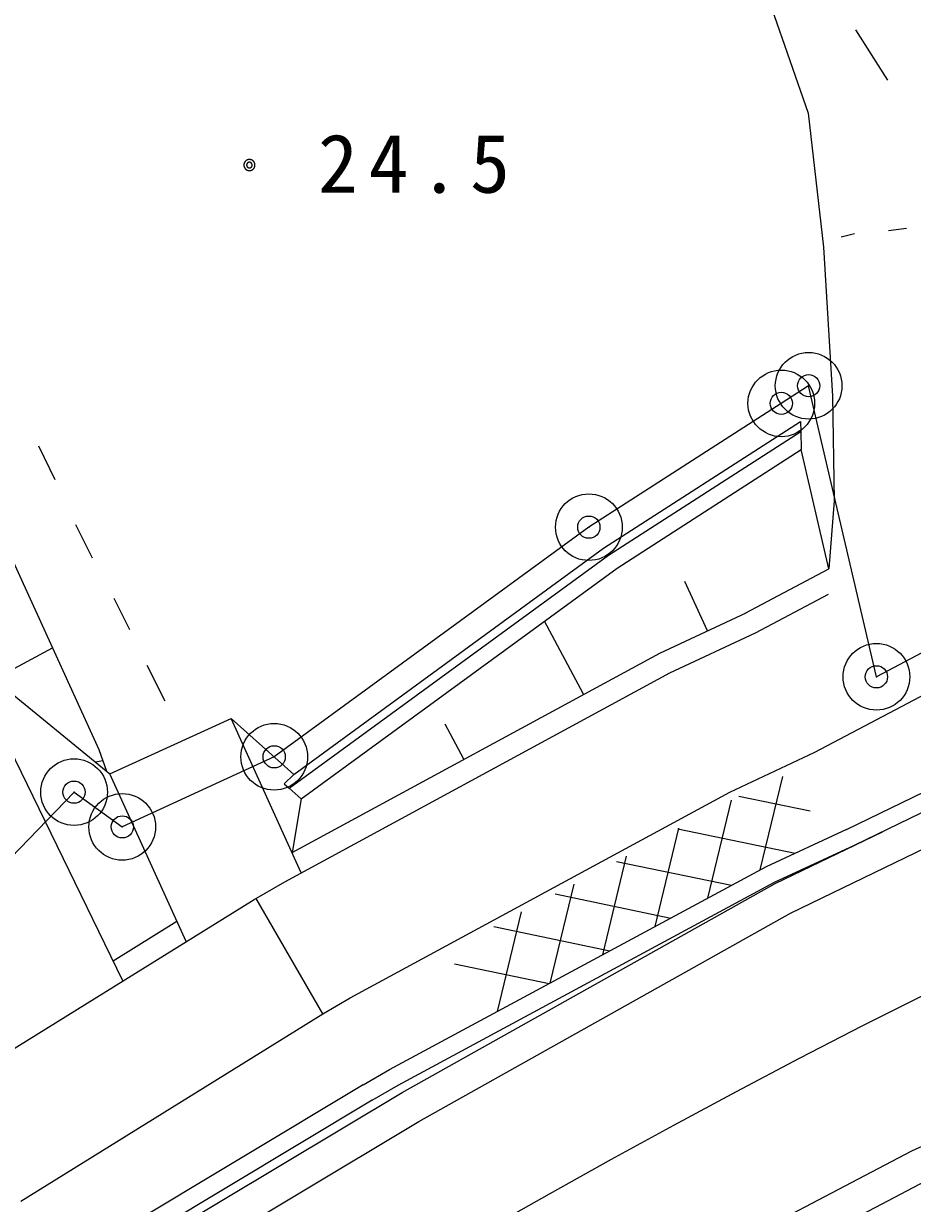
# Model space of a CAD drawing. Units: millimetres, scale not verified. Extents: x 40000 to 680000, y 20000 to 380000.
# Drawn here: x 111020 to 131016, y 294113 to 320660 of the extents above; entities that cross this region are included whole.
import ezdxf

# ---------------------------------------------------------------- set-up
doc = ezdxf.new("R2010")
doc.units = ezdxf.units.MM
doc.header["$LTSCALE"] = 1000
doc.header["$PDMODE"] = 32
doc.header["$PDSIZE"] = 500
doc.linetypes.add('CHAIN', pattern=[18.5, 12, -1.5, 3.5, -1.5])
for name, color, linetype, lineweight in [('M-BGD', 7, 'Continuous', 13), ('M-BMK', 2, 'CHAIN', 13), ('M-BMK-ROW', 30, 'Continuous', 13), ('M-STR-STRC', 7, 'Continuous', 13)]:
    doc.layers.add(name, color=color, linetype=linetype, lineweight=lineweight)
doc.styles.add('ＭＳ ゴシック', font='')
doc.styles.get('ＭＳ ゴシック').set_extended_font_data('MS Gothic')

msp = doc.modelspace()

# ---------------------------------------------------------------- linework, layer by layer
at = {"layer": 'M-BGD'}
for p, q in [((130466, 319385), (129740, 320517)), ((129714, 315928), (129413, 315858)), ((130881, 316050), (130476, 315996)), ((128498, 311707), (128504, 311484)), ((128504, 311484), (128514, 311075)), ((111726, 310394), (111360, 311151)), ((129139, 308390), (128514, 311075)), ((112568, 308631), (112194, 309384)), ((127252, 307395), (129139, 308390)), ((126405, 306999), (125896, 308106)), ((113407, 307019), (113054, 307726)), ((127486, 306952), (129132, 307821)), ((123620, 305568), (122741, 307216)), ((113254, 299119), (109682, 306456)), ((109682, 306456), (112957, 303777)), ((110376, 305915), (111671, 306612)), ((114201, 305415), (113802, 306216)), ((112957, 303777), (115687, 305021)), ((117267, 301554), (115687, 305021)), ((115687, 305021), (117101, 303763)), ((120925, 304107), (120505, 304895)), ((112803, 304075), (112638, 304038)), ((114677, 300003), (112957, 303777)), ((117101, 303763), (116883, 303555)), ((128092, 303718), (127586, 301615)), ((116883, 303555), (116998, 303453)), ((116998, 303453), (117266, 303215)), ((117266, 303215), (117059, 302010)), ((126935, 303184), (126404, 300978)), ((127114, 303279), (128716, 302946)), ((125755, 302555), (125223, 300342)), ((125735, 302544), (128379, 301994)), ((124575, 301927), (124041, 299705)), ((124356, 301809), (126947, 301271)), ((123396, 301298), (122859, 299068)), ((122976, 301075), (125579, 300534)), ((109293, 296658), (116209, 300954)), ((116245, 300976), (117746, 298377)), ((122216, 300670), (121677, 298432)), ((113034, 299571), (114468, 300461)), ((121597, 300340), (124211, 299797)), ((120711, 299503), (122843, 299060)), ((110956, 294160), (117752, 298381)), ((111075, 292238), (118660, 296785)), ((111280, 291895), (118863, 296440))]:
    msp.add_line(p, q, dxfattribs=at)
for points in [[(123437, 327248), (126264, 324111), (127437, 322210), (128671, 318642), (129019, 315628), (129216, 312278), (129259, 309918), (129139, 308390)], [(112889, 303833), (112716, 304320), (105531, 320087)], [(128821, 304265), (135655, 307869), (146159, 312593)], [(117101, 303763), (124068, 308855), (128498, 311707)], [(116998, 303453), (124176, 308698), (128504, 311484)], [(117266, 303215), (124374, 308410), (128514, 311075)], [(129533, 302530), (136526, 305917), (141095, 307786), (145774, 309422)], [(129711, 302172), (136674, 305546), (141229, 307409), (145877, 309035)], [(117059, 302010), (125330, 306496), (127274, 307405)], [(116209, 300954), (116894, 301352), (125556, 306049), (127486, 306952)], [(117755, 298382), (118363, 298736), (126908, 303370), (128821, 304265)], [(111383, 291722), (119537, 296610), (127929, 301308), (130342, 302477)], [(118661, 296784), (119253, 297126), (127736, 301695), (129542, 302535)], [(118864, 296439), (119448, 296777), (127915, 301338), (129711, 302172)], [(114933, 285690), (123109, 290302), (131331, 294625), (133035, 295395)]]:
    msp.add_lwpolyline(points, dxfattribs=at)
for points in [[(116225, 317479), (116225, 317481), (116225, 317483), (116225, 317486), (116225, 317488), (116225, 317490), (116224, 317492), (116224, 317494), (116224, 317496), (116224, 317499), (116223, 317501), (116223, 317503), (116222, 317505), (116222, 317507), (116221, 317509), (116221, 317511), (116220, 317513), (116219, 317516), (116219, 317518), (116218, 317520), (116217, 317522), (116216, 317524), (116215, 317526), (116215, 317528), (116214, 317530), (116213, 317532), (116212, 317534), (116211, 317536), (116210, 317538), (116209, 317539), (116208, 317541), (116206, 317543), (116205, 317545), (116204, 317547), (116203, 317549), (116202, 317550), (116200, 317552), (116199, 317554), (116198, 317556), (116196, 317557), (116195, 317559), (116193, 317561), (116192, 317562), (116190, 317564), (116189, 317565), (116187, 317567), (116186, 317568), (116184, 317570), (116182, 317571), (116181, 317573), (116179, 317574), (116177, 317576), (116176, 317577), (116174, 317578), (116172, 317579), (116170, 317581), (116168, 317582), (116166, 317583), (116165, 317584), (116163, 317585), (116161, 317586), (116159, 317587), (116157, 317588), (116155, 317589), (116153, 317590), (116151, 317591), (116149, 317592), (116147, 317593), (116145, 317594), (116143, 317595), (116141, 317595), (116139, 317596), (116137, 317597), (116135, 317597), (116132, 317598), (116130, 317598), (116128, 317599), (116126, 317599), (116124, 317600), (116122, 317600), (116120, 317601), (116117, 317601), (116115, 317601), (116113, 317601), (116111, 317602), (116109, 317602), (116107, 317602), (116104, 317602), (116102, 317602), (116100, 317602), (116098, 317602), (116096, 317602), (116093, 317602), (116091, 317602), (116089, 317601), (116087, 317601), (116085, 317601), (116083, 317601), (116080, 317600), (116078, 317600), (116076, 317600), (116074, 317599), (116072, 317599), (116070, 317598), (116068, 317598), (116066, 317597), (116063, 317596), (116061, 317596), (116059, 317595), (116057, 317594), (116055, 317594), (116053, 317593), (116051, 317592), (116049, 317591), (116047, 317590), (116045, 317589), (116043, 317588), (116041, 317587), (116039, 317586), (116037, 317585), (116036, 317584), (116034, 317583), (116032, 317582), (116030, 317580), (116028, 317579), (116026, 317578), (116025, 317576), (116023, 317575), (116021, 317574), (116020, 317572), (116018, 317571), (116016, 317569), (116015, 317568), (116013, 317566), (116012, 317565), (116010, 317563), (116009, 317562), (116007, 317560), (116006, 317559), (116004, 317557), (116003, 317555), (116001, 317553), (116000, 317552), (115999, 317550), (115998, 317548), (115996, 317546), (115995, 317544), (115994, 317543), (115993, 317541), (115992, 317539), (115991, 317537), (115990, 317535), (115989, 317533), (115988, 317531), (115987, 317529), (115986, 317527), (115985, 317525), (115984, 317523), (115983, 317521), (115983, 317519), (115982, 317517), (115981, 317515), (115981, 317513), (115980, 317511), (115979, 317509), (115979, 317506), (115978, 317504), (115978, 317502), (115978, 317500), (115977, 317498), (115977, 317496), (115976, 317494), (115976, 317491), (115976, 317489), (115976, 317487), (115976, 317485), (115976, 317483), (115975, 317480), (115975, 317478), (115975, 317476), (115975, 317474), (115976, 317472), (115976, 317470), (115976, 317467), (115976, 317465), (115976, 317463), (115976, 317461), (115977, 317459), (115977, 317456), (115977, 317454), (115978, 317452), (115978, 317450), (115979, 317448), (115979, 317446), (115980, 317444), (115981, 317442), (115981, 317439), (115982, 317437), (115983, 317435), (115983, 317433), (115984, 317431), (115985, 317429), (115986, 317427), (115987, 317425), (115988, 317423), (115989, 317421), (115990, 317419), (115991, 317417), (115992, 317415), (115993, 317414), (115994, 317412), (115995, 317410), (115996, 317408), (115997, 317406), (115999, 317404), (116000, 317403), (116001, 317401), (116003, 317399), (116004, 317397), (116005, 317396), (116007, 317394), (116008, 317392), (116010, 317391), (116011, 317389), (116013, 317388), (116014, 317386), (116016, 317385), (116018, 317383), (116019, 317382), (116021, 317380), (116023, 317379), (116024, 317378), (116026, 317376), (116028, 317375), (116030, 317374), (116032, 317373), (116033, 317371), (116035, 317370), (116037, 317369), (116039, 317368), (116041, 317367), (116043, 317366), (116045, 317365), (116047, 317364), (116049, 317363), (116051, 317362), (116053, 317361), (116055, 317361), (116057, 317360), (116059, 317359), (116061, 317358), (116063, 317358), (116065, 317357), (116067, 317356), (116069, 317356), (116071, 317355), (116074, 317355), (116076, 317354), (116078, 317354), (116080, 317354), (116082, 317353), (116084, 317353), (116087, 317353), (116089, 317353), (116091, 317352), (116093, 317352), (116095, 317352), (116097, 317352), (116100, 317352), (116102, 317352), (116104, 317352), (116106, 317352), (116108, 317352), (116111, 317352), (116113, 317353), (116115, 317353), (116117, 317353), (116119, 317353), (116121, 317354), (116124, 317354), (116126, 317355), (116128, 317355), (116130, 317356), (116132, 317356), (116134, 317357), (116136, 317357), (116138, 317358), (116141, 317359), (116143, 317359), (116145, 317360), (116147, 317361), (116149, 317362), (116151, 317363), (116153, 317363), (116155, 317364), (116157, 317365), (116159, 317366), (116161, 317367), (116162, 317368), (116164, 317370), (116166, 317371), (116168, 317372), (116170, 317373), (116172, 317374), (116173, 317376), (116175, 317377), (116177, 317378), (116179, 317380), (116180, 317381), (116182, 317382), (116184, 317384), (116185, 317385), (116187, 317387), (116188, 317388), (116190, 317390), (116192, 317391), (116193, 317393), (116194, 317395), (116196, 317396), (116197, 317398), (116199, 317400), (116200, 317401), (116201, 317403), (116203, 317405), (116204, 317407), (116205, 317409), (116206, 317410), (116207, 317412), (116208, 317414), (116210, 317416), (116211, 317418), (116212, 317420), (116213, 317422), (116214, 317424), (116214, 317426), (116215, 317428), (116216, 317430), (116217, 317432), (116218, 317434), (116218, 317436), (116219, 317438), (116220, 317440), (116220, 317442), (116221, 317444), (116222, 317446), (116222, 317449), (116223, 317451), (116223, 317453), (116223, 317455), (116224, 317457), (116224, 317459), (116224, 317462), (116225, 317464), (116225, 317466), (116225, 317468), (116225, 317470), (116225, 317472), (116225, 317475), (116225, 317477)], [(116163, 317478), (116163, 317479), (116163, 317480), (116163, 317481), (116163, 317482), (116163, 317483), (116162, 317485), (116162, 317486), (116162, 317487), (116162, 317488), (116162, 317489), (116162, 317490), (116161, 317491), (116161, 317492), (116161, 317493), (116160, 317494), (116160, 317495), (116160, 317496), (116160, 317497), (116159, 317498), (116159, 317499), (116158, 317500), (116158, 317501), (116157, 317502), (116157, 317503), (116157, 317504), (116156, 317505), (116156, 317506), (116155, 317507), (116155, 317508), (116154, 317509), (116153, 317510), (116153, 317511), (116152, 317512), (116152, 317513), (116151, 317514), (116150, 317515), (116150, 317515), (116149, 317516), (116148, 317517), (116148, 317518), (116147, 317519), (116146, 317520), (116145, 317520), (116145, 317521), (116144, 317522), (116143, 317523), (116142, 317523), (116141, 317524), (116141, 317525), (116140, 317526), (116139, 317526), (116138, 317527), (116137, 317528), (116136, 317528), (116135, 317529), (116134, 317529), (116133, 317530), (116133, 317531), (116132, 317531), (116131, 317532), (116130, 317532), (116129, 317533), (116128, 317533), (116127, 317534), (116126, 317534), (116125, 317535), (116124, 317535), (116123, 317535), (116122, 317536), (116121, 317536), (116120, 317536), (116119, 317537), (116117, 317537), (116116, 317537), (116115, 317538), (116114, 317538), (116113, 317538), (116112, 317538), (116111, 317539), (116110, 317539), (116109, 317539), (116108, 317539), (116107, 317539), (116106, 317539), (116105, 317539), (116103, 317539), (116102, 317539), (116101, 317539), (116100, 317539), (116099, 317539), (116098, 317539), (116097, 317539), (116096, 317539), (116095, 317539), (116094, 317539), (116093, 317539), (116091, 317539), (116090, 317539), (116089, 317539), (116088, 317538), (116087, 317538), (116086, 317538), (116085, 317538), (116084, 317537), (116083, 317537), (116082, 317537), (116081, 317536), (116080, 317536), (116079, 317536), (116078, 317535), (116077, 317535), (116076, 317534), (116075, 317534), (116074, 317534), (116073, 317533), (116072, 317533), (116071, 317532), (116070, 317532), (116069, 317531), (116068, 317530), (116067, 317530), (116066, 317529), (116065, 317529), (116064, 317528), (116063, 317527), (116063, 317527), (116062, 317526), (116061, 317525), (116060, 317525), (116059, 317524), (116058, 317523), (116058, 317522), (116057, 317522), (116056, 317521), (116055, 317520), (116054, 317519), (116054, 317519), (116053, 317518), (116052, 317517), (116052, 317516), (116051, 317515), (116050, 317514), (116050, 317513), (116049, 317513), (116048, 317512), (116048, 317511), (116047, 317510), (116047, 317509), (116046, 317508), (116046, 317507), (116045, 317506), (116045, 317505), (116044, 317504), (116044, 317503), (116043, 317502), (116043, 317501), (116042, 317500), (116042, 317499), (116042, 317498), (116041, 317497), (116041, 317496), (116041, 317495), (116040, 317494), (116040, 317493), (116040, 317492), (116039, 317491), (116039, 317490), (116039, 317489), (116039, 317487), (116039, 317486), (116038, 317485), (116038, 317484), (116038, 317483), (116038, 317482), (116038, 317481), (116038, 317480), (116038, 317479), (116038, 317478), (116038, 317477), (116038, 317475), (116038, 317474), (116038, 317473), (116038, 317472), (116038, 317471), (116038, 317470), (116038, 317469), (116039, 317468), (116039, 317467), (116039, 317466), (116039, 317465), (116039, 317464), (116040, 317462), (116040, 317461), (116040, 317460), (116040, 317459), (116041, 317458), (116041, 317457), (116041, 317456), (116042, 317455), (116042, 317454), (116043, 317453), (116043, 317452), (116044, 317451), (116044, 317450), (116044, 317449), (116045, 317448), (116045, 317447), (116046, 317446), (116047, 317445), (116047, 317444), (116048, 317443), (116048, 317442), (116049, 317442), (116050, 317441), (116050, 317440), (116051, 317439), (116051, 317438), (116052, 317437), (116053, 317436), (116054, 317436), (116054, 317435), (116055, 317434), (116056, 317433), (116057, 317432), (116057, 317432), (116058, 317431), (116059, 317430), (116060, 317429), (116061, 317429), (116062, 317428), (116062, 317427), (116063, 317427), (116064, 317426), (116065, 317425), (116066, 317425), (116067, 317424), (116068, 317424), (116069, 317423), (116070, 317423), (116071, 317422), (116072, 317422), (116073, 317421), (116074, 317421), (116075, 317420), (116076, 317420), (116077, 317419), (116078, 317419), (116079, 317418), (116080, 317418), (116081, 317418), (116082, 317417), (116083, 317417), (116084, 317417), (116085, 317416), (116086, 317416), (116087, 317416), (116088, 317416), (116089, 317416), (116090, 317415), (116091, 317415), (116092, 317415), (116093, 317415), (116095, 317415), (116096, 317415), (116097, 317415), (116098, 317415), (116099, 317415), (116100, 317414), (116101, 317414), (116102, 317415), (116103, 317415), (116104, 317415), (116105, 317415), (116107, 317415), (116108, 317415), (116109, 317415), (116110, 317415), (116111, 317415), (116112, 317416), (116113, 317416), (116114, 317416), (116115, 317416), (116116, 317417), (116117, 317417), (116118, 317417), (116119, 317417), (116120, 317418), (116121, 317418), (116123, 317419), (116124, 317419), (116125, 317419), (116126, 317420), (116127, 317420), (116128, 317421), (116129, 317421), (116129, 317422), (116130, 317422), (116131, 317423), (116132, 317423), (116133, 317424), (116134, 317424), (116135, 317425), (116136, 317426), (116137, 317426), (116138, 317427), (116139, 317428), (116140, 317428), (116140, 317429), (116141, 317430), (116142, 317430), (116143, 317431), (116144, 317432), (116144, 317433), (116145, 317433), (116146, 317434), (116147, 317435), (116147, 317436), (116148, 317437), (116149, 317437), (116150, 317438), (116150, 317439), (116151, 317440), (116151, 317441), (116152, 317442), (116153, 317443), (116153, 317444), (116154, 317445), (116154, 317446), (116155, 317447), (116155, 317447), (116156, 317448), (116156, 317449), (116157, 317450), (116157, 317451), (116158, 317452), (116158, 317453), (116159, 317454), (116159, 317455), (116159, 317457), (116160, 317458), (116160, 317459), (116160, 317460), (116161, 317461), (116161, 317462), (116161, 317463), (116162, 317464), (116162, 317465), (116162, 317466), (116162, 317467), (116162, 317468), (116162, 317469), (116163, 317470), (116163, 317471), (116163, 317473), (116163, 317474), (116163, 317475), (116163, 317476), (116163, 317477)]]:
    msp.add_lwpolyline(points, close=True, dxfattribs=at)
at = {"layer": 'M-BMK'}
msp.add_lwpolyline([(113158, 288717), (114538, 289528), (115917, 290338), (117299, 291146), (118682, 291950), (120068, 292749), (121457, 293543), (122850, 294329), (124248, 295108), (125652, 295876), (127061, 296634), (128476, 297380), (129898, 298113), (131328, 298832)], dxfattribs=at)
at = {"layer": 'M-BMK-ROW'}
for p, q in [((128682, 312511), (128067, 312115)), ((130207, 305962), (128682, 312511)), ((128067, 312115), (123737, 309329)), ((123737, 309329), (116658, 304162)), ((135271, 308638), (130207, 305962)), ((116658, 304162), (113238, 302585))]:
    msp.add_line(p, q, dxfattribs=at)
msp.add_lwpolyline([(109916, 301049), (112155, 303367), (113239, 302585)], dxfattribs=at)
for centre in [(128682, 312511), (128067, 312115), (123737, 309329), (130207, 305962), (116658, 304162), (112155, 303367), (113239, 302585)]:
    msp.add_circle(centre, 750, dxfattribs=at)
for p in [(128682, 312511), (128067, 312115), (123737, 309329), (130207, 305962), (116658, 304162), (112155, 303367), (113239, 302585)]:
    msp.add_point(p, dxfattribs=at)
at = {"layer": 'M-STR-STRC'}
for points in [[(111764, 291076), (119908, 295958), (128270, 300640), (136980, 304859), (141495, 306706), (146125, 308326)], [(114553, 286335), (122750, 290960), (131002, 295298), (139408, 299100), (143686, 300720), (148018, 302108)]]:
    msp.add_lwpolyline(points, dxfattribs=at)

# ---------------------------------------------------------------- texts
at = {"layer": 'M-BGD', "insert": (117643, 316832), "char_height": 1320, "attachment_point": 7, "style": 'ＭＳ ゴシック'}
msp.add_mtext('\\T1.27;24.5', dxfattribs=at)

doc.saveas('drawing.dxf')
